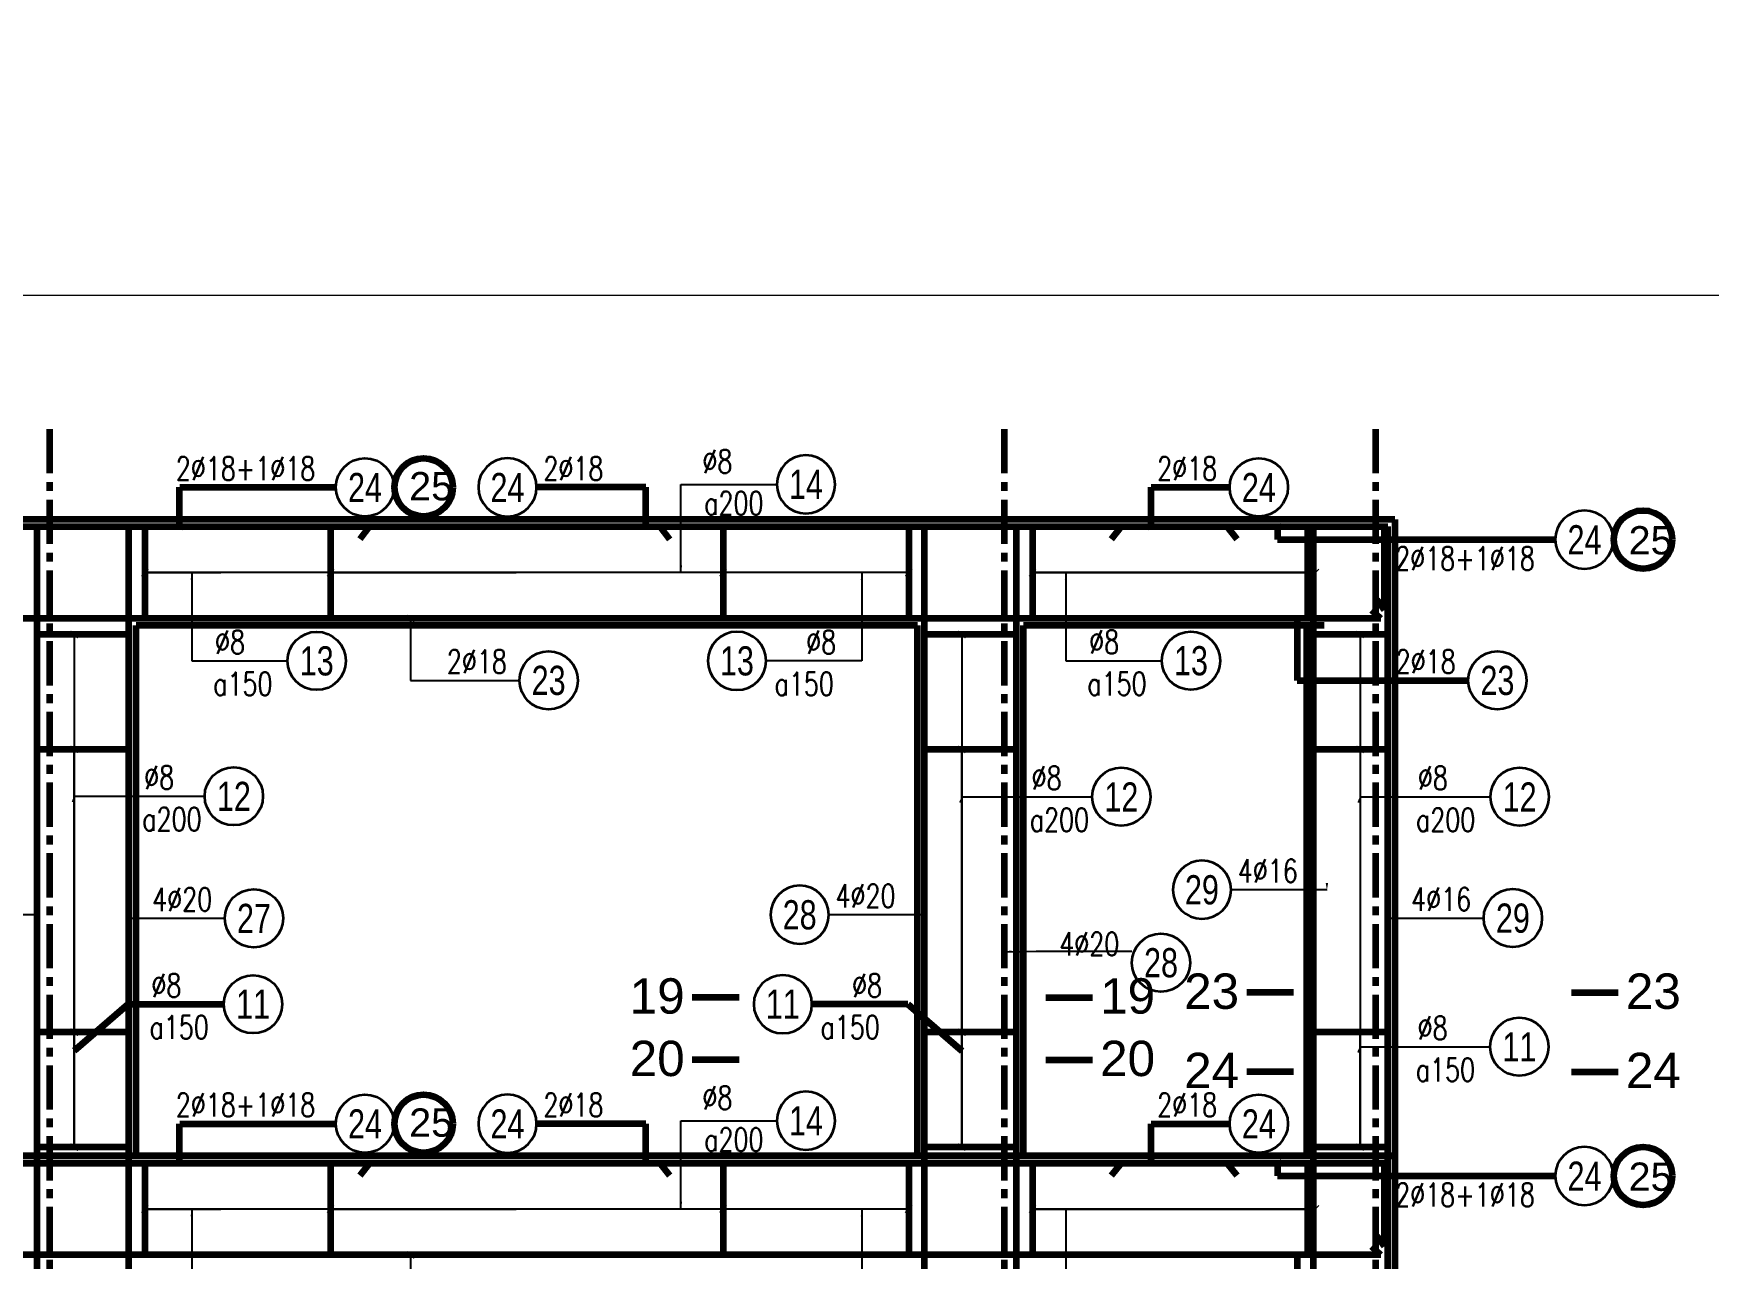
# Model space of a CAD drawing. Header units: millimetres. Extents: x 0 to 8478784, y 0 to 684185.
# Drawn here: x 3867676 to 3879518, y 381791 to 390453 of the extents above; entities that cross this region are included whole.
import ezdxf
from ezdxf.enums import TextEntityAlignment as Align

# ---------------------------------------------------------------- set-up
doc = ezdxf.new("R2010")
doc.units = ezdxf.units.MM
doc.header["$LTSCALE"] = 5000
doc.header["$MEASUREMENT"] = 0
doc.linetypes.add('CENTER', pattern=[2, 1.25, -0.25, 0.25, -0.25])
for name, color, linetype, lineweight in [('00-XMT.Axes', 22, 'CENTER', 15), ('00-XMT.Text', 4, 'Continuous', 20), ('02-XMT.Beams', 94, 'Continuous', 25), ('02-XMT.Beams-Text', 7, 'Continuous', 20), ('02-XMT.Reinforcement', 1, 'Continuous', 40), ('03-XMT.Stirrup', 3, 'Continuous', 25), ('net thay', 7, 'Continuous', 15), ('THEP', 1, 'Continuous', 35)]:
    doc.layers.add(name, color=color, linetype=linetype, lineweight=lineweight)
doc.styles.add('romans.shx', font='romans.shx', dxfattribs={"width": 0.75, "bigfont": 'vns.shx'})
doc.styles.add('S1', font='VHARIAL.TTF', dxfattribs={"height": 200})
doc.styles.add('VNARIALH', font='VHARIAL.TTF')
doc.styles.add('vnsimli 0.7', font='vnsimli.shx', dxfattribs={"width": 0.75})
doc.dimstyles.new('XMT 1-1-100', dxfattribs={"dimscale": 100, "dimtxt": 2.5, "dimasz": 1, "dimexe": 1, "dimexo": 0, "dimgap": 0.5, "dimtad": 1, "dimdec": 0, "dimzin": 0, "dimdsep": 46, "dimtxsty": 'vnsimli 0.7', "dimblk": 'ARCHTICK', "dimcen": 1.5, "dimdle": 1, "dimclrd": 8, "dimclre": 8, "dimclrt": 116, "dimadec": 0, "dimazin": 0, "dimtfac": 1, "dimtdec": 0, "dimtofl": 0, "dimtmove": 0, "dimatfit": 3, "dimfxl": 0.18, "dimtolj": 1, "dimtzin": 0, "dimarcsym": 0})

# ---------------------------------------------------------------- blocks, each defined once
blk = doc.blocks.new('_ArchTick')
at = {"color": 0, "linetype": 'ByBlock', "const_width": 0.15}
blk.add_lwpolyline([(-0.5, -0.5), (0.5, 0.5)], dxfattribs=at)
blk = doc.blocks.new('dk2')
at = {"color": 8}
blk.add_circle((312, 0), 312, dxfattribs=at)
at = {"layer": '00-XMT.Text', "color": 3, "style": 'romans.shx', "width": 0.75}
for tag, p in [('DK', (-678, 106)), ('KC', (-797, -372))]:
    blk.add_attdef(tag, p, '', height=250, dxfattribs=at)
at = {"layer": '00-XMT.Text', "color": 7, "style": 'VNARIALH', "width": 0.75}
blk.add_attdef('SH', text='', height=312, dxfattribs=at).set_placement((312, 0), align=Align.MIDDLE)

msp = doc.modelspace()

# ---------------------------------------------------------------- linework, layer by layer
at = {"layer": '00-XMT.Axes', "color": 8, "lineweight": 100, "ltscale": 0.05}
for p, q in [((3867789, 387655.8), (3867789, 351015.8)), ((3874539, 387655.8), (3874539, 351015.8)), ((3877164, 387655.8), (3877164, 351015.8))]:
    msp.add_line(p, q, dxfattribs=at)
at = {"layer": '02-XMT.Beams', "color": 2, "lineweight": 100}
for p, q in [((3877301.5, 387015.8), (3864276.5, 387015.8)), ((3873926.5, 387015.8), (3868401.5, 387015.8)), ((3876676.5, 387015.8), (3874676.5, 387015.8)), ((3877301.5, 387015.8), (3877301.5, 351015.8)), ((3868401.5, 382515.8), (3868401.5, 386265.8)), ((3873926.5, 386265.8), (3868401.5, 386265.8)), ((3868401.5, 382515.8), (3868401.5, 386265.8)), ((3873926.5, 386265.8), (3868401.5, 386265.8)), ((3868401.5, 382515.8), (3868401.5, 386265.8)), ((3873926.5, 386265.8), (3868401.5, 386265.8)), ((3873926.5, 382515.8), (3873926.5, 386265.8)), ((3873926.5, 382515.8), (3873926.5, 386265.8)), ((3873926.5, 382515.8), (3873926.5, 386265.8)), ((3874676.5, 382515.8), (3874676.5, 386265.8)), ((3876676.5, 386265.8), (3874676.5, 386265.8)), ((3874676.5, 382515.8), (3874676.5, 386265.8)), ((3876676.5, 386265.8), (3874676.5, 386265.8)), ((3874676.5, 382515.8), (3874676.5, 386265.8)), ((3876801.5, 386265.8), (3874676.5, 386265.8)), ((3876676.5, 386265.8), (3876676.5, 382515.8)), ((3876676.5, 386265.8), (3876676.5, 382515.8)), ((3876677.1, 386265.8), (3876677.1, 382515.8)), ((3868351.5, 385390.7), (3867701.5, 385390.7)), ((3874626.5, 385390.7), (3873976.5, 385390.7)), ((3877251.5, 385390.7), (3876726.5, 385390.7)), ((3868351.5, 383390.8), (3867701.5, 383390.8)), ((3874626.5, 383390.8), (3873976.5, 383390.8)), ((3877251.5, 383390.8), (3876726.5, 383390.8)), ((3877301.5, 382515.8), (3864276.5, 382515.8)), ((3877301.5, 382515.8), (3864276.5, 382515.8)), ((3868351.5, 382578.2), (3867701.5, 382578.2)), ((3873926.5, 382515.8), (3868401.5, 382515.8)), ((3873926.5, 382515.8), (3868401.5, 382515.8)), ((3874626.5, 382578.2), (3873976.5, 382578.2)), ((3876676.5, 382515.8), (3874676.5, 382515.8)), ((3876676.5, 382515.8), (3874676.5, 382515.8)), ((3877251.5, 382578.2), (3876726.5, 382578.2))]:
    msp.add_line(p, q, dxfattribs=at)
at = {"layer": '02-XMT.Beams', "color": 8, "lineweight": 100}
msp.add_line((3864276.5, 382515.8), (3877301.5, 382515.8), dxfattribs=at)
at = {"layer": '02-XMT.Beams', "linetype": 'Continuous', "lineweight": 15}
msp.add_lwpolyline([(3857991, 346603.5), (3857991, 388603.5), (3887691, 388603.5), (3887691, 346603.5)], close=True, dxfattribs=at)
at = {"layer": '02-XMT.Beams', "lineweight": 100}
for centre in [(3870434.3, 387244), (3879055.3, 386874.5), (3870434.3, 382744), (3879055.3, 382374.5)]:
    msp.add_circle(centre, 206.2, dxfattribs=at)
at = {"layer": '02-XMT.Beams-Text', "lineweight": 100}
for p, q in [((3868709.5, 386965.8), (3868709.5, 387244)), ((3868710.5, 387244), (3869814.1, 387244)), ((3872004.5, 387244), (3871233.4, 387244)), ((3872004.5, 386965.8), (3872004.5, 387244)), ((3875577.9, 386965.8), (3875577.9, 387244)), ((3875577.9, 387244), (3876132.9, 387244)), ((3876471, 386965.8), (3876471, 386874.5)), ((3876471, 386874.5), (3878435.1, 386874.5)), ((3876609, 386315.8), (3876609, 385878.9)), ((3876609, 385878.9), (3877819.6, 385878.9)), ((3876584.6, 383671.1), (3876253.4, 383671.1)), ((3878548.8, 383671.1), (3878880, 383671.1)), ((3868345.6, 383589), (3867964, 383259.5)), ((3868345.6, 383589), (3869022.9, 383589)), ((3872665, 383637.2), (3872333.8, 383637.2)), ((3873857.4, 383589), (3873180.1, 383589)), ((3873857.4, 383589), (3874239, 383259.5)), ((3874832.1, 383637.2), (3875163.4, 383637.2)), ((3872665, 383195.6), (3872333.8, 383195.6)), ((3874832.1, 383195.6), (3875163.4, 383195.6)), ((3876584.6, 383110.5), (3876253.4, 383110.5)), ((3878548.8, 383110.5), (3878880, 383110.5)), ((3868709.5, 382465.8), (3868709.5, 382744)), ((3868710.5, 382744), (3869814.1, 382744)), ((3872004.5, 382744), (3871233.4, 382744)), ((3872004.5, 382465.8), (3872004.5, 382744)), ((3875577.9, 382465.8), (3875577.9, 382744)), ((3875577.9, 382744), (3876132.9, 382744)), ((3876471, 382465.8), (3876471, 382374.5)), ((3876471, 382374.5), (3878435.1, 382374.5)), ((3876609, 381815.8), (3876609, 381378.9))]:
    msp.add_line(p, q, dxfattribs=at)
at = {"layer": '02-XMT.Reinforcement', "lineweight": 100}
for p, q in [((3864351.5, 386965.8), (3877251.5, 386965.8)), ((3864351.5, 386965.8), (3877251.5, 386965.8)), ((3864351.5, 386965.8), (3877251.5, 386965.8)), ((3867701.5, 351015.8), (3867701.5, 386965.8)), ((3868351.5, 351015.8), (3868351.5, 386965.8)), ((3870052.8, 386965.8), (3869982.8, 386877)), ((3872103.7, 386965.8), (3872173.7, 386877)), ((3873976.5, 351015.8), (3873976.5, 386965.8)), ((3874626.5, 351015.8), (3874626.5, 386965.8)), ((3875365.3, 386965.8), (3875295.3, 386877)), ((3876113.2, 386965.8), (3876183.2, 386877)), ((3876726.5, 351015.8), (3876726.5, 386965.8)), ((3877226.5, 386375.1), (3877226.5, 386965.8)), ((3877226.5, 386375.1), (3877226.5, 386965.8)), ((3877226.5, 386375.1), (3877226.5, 386965.8)), ((3877251.5, 351015.8), (3877251.5, 386965.8)), ((3877226.5, 386375.1), (3877175.2, 386448.9)), ((3877226.5, 386375.1), (3877175.2, 386448.9)), ((3877226.5, 386375.1), (3877175.2, 386448.9)), ((3877201.5, 386315.8), (3864376.5, 386315.8)), ((3877201.5, 386315.8), (3864376.5, 386315.8)), ((3877201.5, 386315.8), (3864376.5, 386315.8)), ((3877201.5, 386315.8), (3877138.4, 386374.5)), ((3877201.5, 386315.8), (3877138.4, 386374.5)), ((3877201.5, 386315.8), (3877138.4, 386374.5)), ((3864351.5, 382465.8), (3877251.5, 382465.8)), ((3864351.5, 382465.8), (3877251.5, 382465.8)), ((3864351.5, 382465.8), (3877251.5, 382465.8)), ((3870052.8, 382465.8), (3869982.8, 382377)), ((3872103.7, 382465.8), (3872173.7, 382377)), ((3875365.3, 382465.8), (3875295.3, 382377)), ((3876113.2, 382465.8), (3876183.2, 382377)), ((3877226.5, 381875.1), (3877226.5, 382465.8)), ((3877226.5, 381875.1), (3877226.5, 382465.8)), ((3877226.5, 381875.1), (3877226.5, 382465.8)), ((3877226.5, 381875.1), (3877175.2, 381948.9)), ((3877226.5, 381875.1), (3877175.2, 381948.9)), ((3877226.5, 381875.1), (3877175.2, 381948.9)), ((3877201.5, 381815.8), (3864376.5, 381815.8)), ((3877201.5, 381815.8), (3864376.5, 381815.8)), ((3877201.5, 381815.8), (3864376.5, 381815.8)), ((3877201.5, 381815.8), (3877138.4, 381874.5)), ((3877201.5, 381815.8), (3877138.4, 381874.5)), ((3877201.5, 381815.8), (3877138.4, 381874.5))]:
    msp.add_line(p, q, dxfattribs=at)
at = {"layer": '03-XMT.Stirrup', "lineweight": 100}
for p, q in [((3868464, 386965.8), (3868464, 386315.8)), ((3869776.5, 386965.8), (3869776.5, 386315.8)), ((3872551.5, 386965.8), (3872551.5, 386315.8)), ((3873864, 386965.8), (3873864, 386315.8)), ((3874739, 386965.8), (3874739, 386315.8)), ((3876684, 386965.8), (3876684, 386315.8)), ((3868351.5, 386203.2), (3867701.5, 386203.2)), ((3874626.5, 386203.2), (3873976.5, 386203.2)), ((3877251.5, 386203.2), (3876726.5, 386203.2)), ((3868464, 382465.8), (3868464, 381815.8)), ((3869776.5, 382465.8), (3869776.5, 381815.8)), ((3872551.5, 382465.8), (3872551.5, 381815.8)), ((3873864, 382465.8), (3873864, 381815.8)), ((3874739, 382465.8), (3874739, 381815.8)), ((3876684, 382465.8), (3876684, 381815.8))]:
    msp.add_line(p, q, dxfattribs=at)
at = {"layer": 'net thay', "linetype": 'CENTER', "lineweight": 15}
msp.add_circle((3911642, 421190.5), 262994, dxfattribs=at)

# ---------------------------------------------------------------- block references
at = {"layer": '02-XMT.Beams-Text', "lineweight": 100, "yscale": 46.875, "zscale": 46.875}
for p, xscale, rotation in [((3868709.5, 386965.8), 46.875, 270), ((3872004.5, 386965.8), 46.875, 270), ((3875577.9, 386965.8), -46.875, 90), ((3876471, 386965.8), -46.875, 270), ((3868709.5, 382465.8), 46.875, 270), ((3872004.5, 382465.8), 46.875, 270), ((3875577.9, 382465.8), -46.875, 90), ((3876471, 382465.8), -46.875, 270)]:
    msp.add_blockref('_ArchTick', p, dxfattribs=dict(at, xscale=xscale, rotation=rotation))
at = {"layer": 'THEP'}
ref = msp.add_blockref('dk2', (3869814.1, 387244), dxfattribs=dict(at, xscale=0.6599981253966689, yscale=0.6599981250183191, zscale=0.659998125))
ref.add_attrib('SH', '24', dxfattribs={"layer": '00-XMT.Text', "color": 7, "height": 206.25, "style": 'VNARIALH', "width": 0.75}).set_placement((3870020.3, 387244), align=Align.MIDDLE)
ref.add_attrib('DK', '2%%c18+1%%c18', (3868682.3, 387294.6), dxfattribs={"layer": '00-XMT.Text', "color": 3, "height": 165, "style": 'romans.shx', "width": 0.75})
ref = msp.add_blockref('dk2', (3871233.4, 387244), dxfattribs=dict(at, xscale=-0.6599981253966689, yscale=0.6599981250183191, zscale=0.659998125))
ref.add_attrib('SH', '24', dxfattribs={"layer": '00-XMT.Text', "color": 7, "height": 206.25, "style": 'VNARIALH', "width": 0.75}).set_placement((3871027.2, 387244), align=Align.MIDDLE)
ref.add_attrib('DK', '2%%c18', (3871280.9, 387294.6), dxfattribs={"layer": '00-XMT.Text', "color": 3, "height": 165, "style": 'romans.shx', "width": 0.75})
ref = msp.add_blockref('dk2', (3872931.1, 387264.8), dxfattribs=dict(at, xscale=-0.6599981253966689, yscale=0.659998125047423, zscale=0.659998125, rotation=180))
ref.add_attrib('SH', '14', dxfattribs={"layer": '00-XMT.Text', "color": 7, "height": 206.25, "style": 'VNARIALH', "width": 0.75}).set_placement((3873137.3, 387264.8), align=Align.MIDDLE)
ref.add_attrib('DK', 'a200', (3872418.1, 387049.1), dxfattribs={"layer": '00-XMT.Text', "color": 3, "height": 165, "style": 'romans.shx', "width": 0.75})
ref.add_attrib('KC', '%%c8', (3872405.2, 387345), dxfattribs={"layer": '00-XMT.Text', "color": 3, "height": 165, "style": 'romans.shx', "width": 0.75})
ref = msp.add_blockref('dk2', (3876132.9, 387244), dxfattribs=dict(at, xscale=0.6599981253966689, yscale=0.6599981250183191, zscale=0.659998125))
ref.add_attrib('SH', '24', dxfattribs={"layer": '00-XMT.Text', "color": 7, "height": 206.25, "style": 'VNARIALH', "width": 0.75}).set_placement((3876339.1, 387244), align=Align.MIDDLE)
ref.add_attrib('DK', '2%%c18', (3875619.9, 387294.6), dxfattribs={"layer": '00-XMT.Text', "color": 3, "height": 165, "style": 'romans.shx', "width": 0.75})
ref = msp.add_blockref('dk2', (3878435.1, 386874.5), dxfattribs=dict(at, xscale=-0.6599981253966689, yscale=0.659998125047423, zscale=0.659998125, rotation=180))
ref.add_attrib('SH', '24', dxfattribs={"layer": '00-XMT.Text', "color": 7, "height": 206.25, "style": 'VNARIALH', "width": 0.75}).set_placement((3878641.3, 386874.5), align=Align.MIDDLE)
ref.add_attrib('DK', '2%%c18+1%%c18', (3877303.3, 386658.9), dxfattribs={"layer": '00-XMT.Text', "color": 3, "height": 165, "style": 'romans.shx', "width": 0.75})
ref = msp.add_blockref('dk2', (3869472.6, 386016.8), dxfattribs=dict(at, xscale=0.6599981251638383, yscale=0.6599981250183191, zscale=0.659998125))
ref.add_attrib('SH', '13', dxfattribs={"layer": '00-XMT.Text', "color": 7, "height": 206.25, "style": 'VNARIALH', "width": 0.75}).set_placement((3869678.8, 386016.8), align=Align.MIDDLE)
ref.add_attrib('DK', '%%c8', (3868959.6, 386067.4), dxfattribs={"layer": '00-XMT.Text', "color": 3, "height": 165, "style": 'romans.shx', "width": 0.75})
ref.add_attrib('KC', 'a150', (3868946.7, 385771.5), dxfattribs={"layer": '00-XMT.Text', "color": 3, "height": 165, "style": 'romans.shx', "width": 0.75})
ref = msp.add_blockref('dk2', (3872855.4, 386016.8), dxfattribs=dict(at, xscale=-0.6599981253966689, yscale=0.6599981250183191, zscale=0.659998125))
ref.add_attrib('SH', '13', dxfattribs={"layer": '00-XMT.Text', "color": 7, "height": 206.25, "style": 'VNARIALH', "width": 0.75}).set_placement((3872649.2, 386016.8), align=Align.MIDDLE)
ref.add_attrib('DK', '%%c8', (3873138.6, 386067.4), dxfattribs={"layer": '00-XMT.Text', "color": 3, "height": 165, "style": 'romans.shx', "width": 0.75})
ref.add_attrib('KC', 'a150', (3872915.8, 385771.5), dxfattribs={"layer": '00-XMT.Text', "color": 3, "height": 165, "style": 'romans.shx', "width": 0.75})
ref = msp.add_blockref('dk2', (3875652.8, 386017.8), dxfattribs=dict(at, xscale=0.6599981251638383, yscale=0.6599981250183191, zscale=0.659998125))
ref.add_attrib('SH', '13', dxfattribs={"layer": '00-XMT.Text', "color": 7, "height": 206.25, "style": 'VNARIALH', "width": 0.75}).set_placement((3875859.1, 386017.8), align=Align.MIDDLE)
ref.add_attrib('DK', '%%c8', (3875139.8, 386068.4), dxfattribs={"layer": '00-XMT.Text', "color": 3, "height": 165, "style": 'romans.shx', "width": 0.75})
ref.add_attrib('KC', 'a150', (3875126.9, 385772.5), dxfattribs={"layer": '00-XMT.Text', "color": 3, "height": 165, "style": 'romans.shx', "width": 0.75})
ref = msp.add_blockref('dk2', (3871112, 385878.9), dxfattribs=dict(at, xscale=0.6599981251638383, yscale=0.6599981250183191, zscale=0.659998125))
ref.add_attrib('SH', '23', dxfattribs={"layer": '00-XMT.Text', "color": 7, "height": 206.25, "style": 'VNARIALH', "width": 0.75}).set_placement((3871318.2, 385878.9), align=Align.MIDDLE)
ref.add_attrib('DK', '2%%c18', (3870599, 385929.5), dxfattribs={"layer": '00-XMT.Text', "color": 3, "height": 165, "style": 'romans.shx', "width": 0.75})
ref = msp.add_blockref('dk2', (3877819.6, 385878.9), dxfattribs=dict(at, xscale=0.6599981251638383, yscale=0.6599981250183191, zscale=0.659998125))
ref.add_attrib('SH', '23', dxfattribs={"layer": '00-XMT.Text', "color": 7, "height": 206.25, "style": 'VNARIALH', "width": 0.75}).set_placement((3878025.8, 385878.9), align=Align.MIDDLE)
ref.add_attrib('DK', '2%%c18', (3877306.6, 385929.5), dxfattribs={"layer": '00-XMT.Text', "color": 3, "height": 165, "style": 'romans.shx', "width": 0.75})
ref = msp.add_blockref('dk2', (3868886.9, 385059.8), dxfattribs=dict(at, xscale=0.6599981251638383, yscale=0.6599981250183191, zscale=0.659998125))
ref.add_attrib('SH', '12', dxfattribs={"layer": '00-XMT.Text', "color": 7, "height": 206.25, "style": 'VNARIALH', "width": 0.75}).set_placement((3869093.1, 385059.8), align=Align.MIDDLE)
ref.add_attrib('DK', ' %%c8', (3868373.9, 385110.5), dxfattribs={"layer": '00-XMT.Text', "color": 3, "height": 165, "style": 'romans.shx', "width": 0.75})
ref.add_attrib('KC', ' a200', (3868361, 384814.6), dxfattribs={"layer": '00-XMT.Text', "color": 3, "height": 165, "style": 'romans.shx', "width": 0.75})
ref = msp.add_blockref('dk2', (3875160.8, 385055.7), dxfattribs=dict(at, xscale=0.6599981251638383, yscale=0.6599981250183191, zscale=0.659998125))
ref.add_attrib('SH', '12', dxfattribs={"layer": '00-XMT.Text', "color": 7, "height": 206.25, "style": 'VNARIALH', "width": 0.75}).set_placement((3875367, 385055.7), align=Align.MIDDLE)
ref.add_attrib('DK', ' %%c8', (3874647.8, 385106.4), dxfattribs={"layer": '00-XMT.Text', "color": 3, "height": 165, "style": 'romans.shx', "width": 0.75})
ref.add_attrib('KC', ' a200', (3874634.9, 384810.5), dxfattribs={"layer": '00-XMT.Text', "color": 3, "height": 165, "style": 'romans.shx', "width": 0.75})
ref = msp.add_blockref('dk2', (3877976.4, 385055.7), dxfattribs=dict(at, xscale=0.6599981251638383, yscale=0.6599981250037672, zscale=0.659998125))
ref.add_attrib('SH', '12', dxfattribs={"layer": '00-XMT.Text', "color": 7, "height": 206.25, "style": 'VNARIALH', "width": 0.75}).set_placement((3878182.7, 385055.7), align=Align.MIDDLE)
ref.add_attrib('DK', '%%c8', (3877463.4, 385106.4), dxfattribs={"layer": '00-XMT.Text', "color": 3, "height": 165, "style": 'romans.shx', "width": 0.75})
ref.add_attrib('KC', 'a200', (3877450.5, 384810.5), dxfattribs={"layer": '00-XMT.Text', "color": 3, "height": 165, "style": 'romans.shx', "width": 0.75})
ref = msp.add_blockref('dk2', (3876142.9, 384398.2), dxfattribs=dict(at, xscale=-0.6599981253966689, yscale=0.6599981250183191, zscale=0.659998125))
ref.add_attrib('SH', '29', dxfattribs={"layer": '00-XMT.Text', "color": 7, "height": 206.25, "style": 'VNARIALH', "width": 0.75}).set_placement((3875936.7, 384398.2), align=Align.MIDDLE)
ref.add_attrib('DK', '4%%c16', (3876190.4, 384448.9), dxfattribs={"layer": '00-XMT.Text', "color": 3, "height": 165, "style": 'romans.shx', "width": 0.75})
ref = msp.add_blockref('dk2', (3869028.8, 384197), dxfattribs=dict(at, xscale=0.6599981251638383, yscale=0.6599981250183191, zscale=0.659998125))
ref.add_attrib('SH', '27', dxfattribs={"layer": '00-XMT.Text', "color": 7, "height": 206.25, "style": 'VNARIALH', "width": 0.75}).set_placement((3869235.1, 384197), align=Align.MIDDLE)
ref.add_attrib('DK', '4%%c20', (3868515.8, 384247.6), dxfattribs={"layer": '00-XMT.Text', "color": 3, "height": 165, "style": 'romans.shx', "width": 0.75})
ref = msp.add_blockref('dk2', (3873299.2, 384221.4), dxfattribs=dict(at, xscale=-0.6599981253966689, yscale=0.6599981250183191, zscale=0.659998125))
ref.add_attrib('SH', '28', dxfattribs={"layer": '00-XMT.Text', "color": 7, "height": 206.25, "style": 'VNARIALH', "width": 0.75}).set_placement((3873092.9, 384221.4), align=Align.MIDDLE)
ref.add_attrib('DK', '4%%c20', (3873346.6, 384272), dxfattribs={"layer": '00-XMT.Text', "color": 3, "height": 165, "style": 'romans.shx', "width": 0.75})
ref = msp.add_blockref('dk2', (3877928.8, 384197.8), dxfattribs=dict(at, xscale=0.6599981253966689, yscale=0.6599981250183191, zscale=0.659998125))
ref.add_attrib('SH', '29', dxfattribs={"layer": '00-XMT.Text', "color": 7, "height": 206.25, "style": 'VNARIALH', "width": 0.75}).set_placement((3878135.1, 384197.8), align=Align.MIDDLE)
ref.add_attrib('DK', '4%%c16', (3877415.8, 384248.4), dxfattribs={"layer": '00-XMT.Text', "color": 3, "height": 165, "style": 'romans.shx', "width": 0.75})
ref = msp.add_blockref('dk2', (3875441.3, 383882.3), dxfattribs=dict(at, xscale=0.6599981251638383, yscale=0.6599981250183191, zscale=0.659998125))
ref.add_attrib('SH', '28', dxfattribs={"layer": '00-XMT.Text', "color": 7, "height": 206.25, "style": 'VNARIALH', "width": 0.75}).set_placement((3875647.6, 383882.3), align=Align.MIDDLE)
ref.add_attrib('DK', '4%%c20', (3874928.3, 383932.9), dxfattribs={"layer": '00-XMT.Text', "color": 3, "height": 165, "style": 'romans.shx', "width": 0.75})
ref = msp.add_blockref('dk2', (3869022.9, 383589), dxfattribs=dict(at, xscale=0.6599981251638383, yscale=0.6599981250183191, zscale=0.659998125))
ref.add_attrib('SH', '11', dxfattribs={"layer": '00-XMT.Text', "color": 7, "height": 206.25, "style": 'VNARIALH', "width": 0.75}).set_placement((3869229.2, 383589), align=Align.MIDDLE)
ref.add_attrib('DK', '%%c8', (3868509.9, 383639.7), dxfattribs={"layer": '00-XMT.Text', "color": 3, "height": 165, "style": 'romans.shx', "width": 0.75})
ref.add_attrib('KC', 'a150', (3868497, 383343.8), dxfattribs={"layer": '00-XMT.Text', "color": 3, "height": 165, "style": 'romans.shx', "width": 0.75})
ref = msp.add_blockref('dk2', (3873180.1, 383589), dxfattribs=dict(at, xscale=-0.6599981253966689, yscale=0.6599981250183191, zscale=0.659998125))
ref.add_attrib('SH', '11', dxfattribs={"layer": '00-XMT.Text', "color": 7, "height": 206.25, "style": 'VNARIALH', "width": 0.75}).set_placement((3872973.8, 383589), align=Align.MIDDLE)
ref.add_attrib('DK', '%%c8', (3873463.3, 383639.7), dxfattribs={"layer": '00-XMT.Text', "color": 3, "height": 165, "style": 'romans.shx', "width": 0.75})
ref.add_attrib('KC', 'a150', (3873240.5, 383343.8), dxfattribs={"layer": '00-XMT.Text', "color": 3, "height": 165, "style": 'romans.shx', "width": 0.75})
ref = msp.add_blockref('dk2', (3877974.5, 383288.1), dxfattribs=dict(at, xscale=0.6599981253966689, yscale=0.6599981250183191, zscale=0.659998125))
ref.add_attrib('SH', '11', dxfattribs={"layer": '00-XMT.Text', "color": 7, "height": 206.25, "style": 'VNARIALH', "width": 0.75}).set_placement((3878180.8, 383288.1), align=Align.MIDDLE)
ref.add_attrib('DK', '%%c8', (3877461.5, 383338.7), dxfattribs={"layer": '00-XMT.Text', "color": 3, "height": 165, "style": 'romans.shx', "width": 0.75})
ref.add_attrib('KC', 'a150', (3877448.6, 383042.9), dxfattribs={"layer": '00-XMT.Text', "color": 3, "height": 165, "style": 'romans.shx', "width": 0.75})
ref = msp.add_blockref('dk2', (3869814.1, 382744), dxfattribs=dict(at, xscale=0.6599981253966689, yscale=0.6599981250183191, zscale=0.659998125))
ref.add_attrib('SH', '24', dxfattribs={"layer": '00-XMT.Text', "color": 7, "height": 206.25, "style": 'VNARIALH', "width": 0.75}).set_placement((3870020.3, 382744), align=Align.MIDDLE)
ref.add_attrib('DK', '2%%c18+1%%c18', (3868682.3, 382794.6), dxfattribs={"layer": '00-XMT.Text', "color": 3, "height": 165, "style": 'romans.shx', "width": 0.75})
ref = msp.add_blockref('dk2', (3871233.4, 382744), dxfattribs=dict(at, xscale=-0.6599981253966689, yscale=0.6599981250183191, zscale=0.659998125))
ref.add_attrib('SH', '24', dxfattribs={"layer": '00-XMT.Text', "color": 7, "height": 206.25, "style": 'VNARIALH', "width": 0.75}).set_placement((3871027.2, 382744), align=Align.MIDDLE)
ref.add_attrib('DK', '2%%c18', (3871280.9, 382794.6), dxfattribs={"layer": '00-XMT.Text', "color": 3, "height": 165, "style": 'romans.shx', "width": 0.75})
ref = msp.add_blockref('dk2', (3872931.1, 382764.8), dxfattribs=dict(at, xscale=-0.6599981253966689, yscale=0.659998125047423, zscale=0.659998125, rotation=180))
ref.add_attrib('SH', '14', dxfattribs={"layer": '00-XMT.Text', "color": 7, "height": 206.25, "style": 'VNARIALH', "width": 0.75}).set_placement((3873137.3, 382764.8), align=Align.MIDDLE)
ref.add_attrib('DK', 'a200', (3872418.1, 382549.1), dxfattribs={"layer": '00-XMT.Text', "color": 3, "height": 165, "style": 'romans.shx', "width": 0.75})
ref.add_attrib('KC', '%%c8', (3872405.2, 382845), dxfattribs={"layer": '00-XMT.Text', "color": 3, "height": 165, "style": 'romans.shx', "width": 0.75})
ref = msp.add_blockref('dk2', (3876132.9, 382744), dxfattribs=dict(at, xscale=0.6599981253966689, yscale=0.6599981250183191, zscale=0.659998125))
ref.add_attrib('SH', '24', dxfattribs={"layer": '00-XMT.Text', "color": 7, "height": 206.25, "style": 'VNARIALH', "width": 0.75}).set_placement((3876339.1, 382744), align=Align.MIDDLE)
ref.add_attrib('DK', '2%%c18', (3875619.9, 382794.6), dxfattribs={"layer": '00-XMT.Text', "color": 3, "height": 165, "style": 'romans.shx', "width": 0.75})
ref = msp.add_blockref('dk2', (3878435.1, 382374.5), dxfattribs=dict(at, xscale=-0.6599981253966689, yscale=0.659998125047423, zscale=0.659998125, rotation=180))
ref.add_attrib('SH', '24', dxfattribs={"layer": '00-XMT.Text', "color": 7, "height": 206.25, "style": 'VNARIALH', "width": 0.75}).set_placement((3878641.3, 382374.5), align=Align.MIDDLE)
ref.add_attrib('DK', '2%%c18+1%%c18', (3877303.3, 382158.9), dxfattribs={"layer": '00-XMT.Text', "color": 3, "height": 165, "style": 'romans.shx', "width": 0.75})

# ---------------------------------------------------------------- texts
at = {"layer": '02-XMT.Beams', "lineweight": 100, "char_height": 200, "width": 165.5, "style": 'S1'}
for insert, attachment_point in [((3870332.3, 387352), 1), ((3878953.3, 386766.5), 7), ((3870332.3, 382852), 1), ((3878953.3, 382266.5), 7)]:
    msp.add_mtext('25', dxfattribs=dict(at, insert=insert, attachment_point=attachment_point))
at = {"layer": '02-XMT.Beams-Text', "lineweight": 100, "char_height": 250, "width": 351.25, "style": 'S1'}
for s, insert, attachment_point in [('23', (3876199.6, 383806.1), 3), ('23', (3878933.8, 383806.1), 1), ('19', (3872280, 383772.3), 3), ('19', (3875217.1, 383772.3), 1), ('20', (3872280, 383330.6), 3), ('20', (3875217.1, 383330.6), 1), ('24', (3876199.6, 383245.5), 3), ('24', (3878933.8, 383245.5), 1)]:
    msp.add_mtext(s, dxfattribs=dict(at, insert=insert, attachment_point=attachment_point))

# ---------------------------------------------------------------- leaders
at = {"layer": '02-XMT.Beams', "lineweight": 100}
for points, override in [([(3872253.8, 386641.8), (3872253.8, 387264.8), (3872931.1, 387264.8)], {"dimasz": 0.5, "dimgap": 0.5, "dimtad": 0}), ([(3868464, 386640.8), (3869001.5, 386640.8)], {"dimasz": 0.5, "dimtad": 0, "dimldrblk": 'ArchTick'}), ([(3869776.5, 386640.8), (3868464, 386640.8)], {"dimasz": 0.5, "dimtad": 0, "dimldrblk": 'ArchTick'}), ([(3868795.2, 386639.8), (3868795.2, 386016.8), (3869472.6, 386016.8)], {"dimasz": 0.5, "dimgap": 0.5, "dimtad": 0}), ([(3872551.5, 386640.8), (3869001.5, 386640.8)], {"dimasz": 0.5, "dimtad": 0, "dimldrblk": 'ArchTick'}), ([(3869776.5, 386640.8), (3870426.5, 386640.8), (3871089, 386640.8)], {"dimasz": 0.5, "dimtad": 0, "dimldrblk": 'ArchTick'}), ([(3873864, 386640.8), (3872551.5, 386640.8)], {"dimasz": 0.5, "dimtad": 0, "dimldrblk": 'ArchTick'}), ([(3873532.8, 386639.8), (3873532.8, 386016.8), (3872855.4, 386016.8)], {"dimasz": 0.5, "dimgap": 0.5, "dimtad": 0}), ([(3874739, 386640.8), (3876739, 386640.8)], {"dimasz": 0.5, "dimtad": 0, "dimldrblk": 'ArchTick'}), ([(3876739, 386640.8), (3874739, 386640.8)], {"dimasz": 0.5, "dimtad": 0, "dimldrblk": 'ArchTick'}), ([(3874975.5, 386640.8), (3874975.5, 386017.8), (3875652.8, 386017.8)], {"dimasz": 0.5, "dimgap": 0.5, "dimtad": 0}), ([(3870340.9, 386315.8), (3870340.9, 385878.9), (3871112, 385878.9)], {"dimasz": 0.5, "dimgap": 0.5, "dimtad": 0, "dimldrblk": 'ArchTick'}), ([(3867964, 386203.2), (3867964, 382578.2)], {"dimasz": 0.5, "dimtad": 0, "dimldrblk": 'ArchTick'}), ([(3874239, 386203.2), (3874239, 382578.2)], {"dimasz": 0.5, "dimtad": 0, "dimldrblk": 'ArchTick'}), ([(3877054.6, 386203.2), (3877054.6, 382578.2)], {"dimasz": 0.5, "dimtad": 0, "dimldrblk": 'ArchTick'}), ([(3867964, 385390.7), (3867964, 383390.8)], {"dimasz": 0.5, "dimtad": 0, "dimldrblk": 'ArchTick'}), ([(3867964, 383390.8), (3867964, 385390.7)], {"dimasz": 0.5, "dimtad": 0, "dimldrblk": 'ArchTick'}), ([(3874239, 385390.7), (3874239, 383390.8)], {"dimasz": 0.5, "dimtad": 0, "dimldrblk": 'ArchTick'}), ([(3874239, 383390.8), (3874239, 385390.7)], {"dimasz": 0.5, "dimtad": 0, "dimldrblk": 'ArchTick'}), ([(3877054.6, 385390.7), (3877054.6, 383390.8)], {"dimasz": 0.5, "dimtad": 0, "dimldrblk": 'ArchTick'}), ([(3867967, 385066.9), (3867965.1, 385059.8), (3868886.9, 385059.8)], {"dimasz": 0.5, "dimgap": 0.5, "dimtad": 0}), ([(3874240.9, 385062.8), (3874239, 385055.7), (3875160.8, 385055.7)], {"dimasz": 0.5, "dimgap": 0.5, "dimtad": 0}), ([(3877056.5, 385062.8), (3877054.6, 385055.7), (3877976.4, 385055.7)], {"dimasz": 0.5, "dimgap": 0.5, "dimtad": 0}), ([(3876820.2, 384395), (3876820.2, 384398.2), (3876142.9, 384398.2)], {"dimasz": 0.5, "dimgap": 0.5, "dimtad": 0}), ([(3867701.5, 384217), (3867701.5, 384220.3), (3867024.2, 384220.3)], {"dimasz": 0.5, "dimgap": 0.5, "dimtad": 0}), ([(3873976.5, 384218.1), (3873976.5, 384221.4), (3873299.2, 384221.4)], {"dimasz": 0.5, "dimgap": 0.5, "dimtad": 0}), ([(3868351.5, 384193.7), (3868351.5, 384197), (3869028.8, 384197)], {"dimasz": 0.5, "dimgap": 0.5, "dimtad": 0}), ([(3877251.5, 384194.5), (3877251.5, 384197.8), (3877928.8, 384197.8)], {"dimasz": 0.5, "dimgap": 0.5, "dimtad": 0}), ([(3874539, 383960.1), (3874764, 383963.4), (3875441.3, 383963.4)], {"dimasz": 0.5, "dimgap": 0.5, "dimtad": 0}), ([(3867964, 382578.2), (3867964, 383390.8)], {"dimasz": 0.5, "dimtad": 0, "dimldrblk": 'ArchTick'}), ([(3874239, 382578.2), (3874239, 383390.8)], {"dimasz": 0.5, "dimtad": 0, "dimldrblk": 'ArchTick'}), ([(3877054.6, 382578.2), (3877054.6, 383390.8)], {"dimasz": 0.5, "dimtad": 0, "dimldrblk": 'ArchTick'}), ([(3877054.6, 383295.1), (3877052.8, 383288.1), (3877974.5, 383288.1)], {"dimasz": 0.5, "dimgap": 0.5, "dimtad": 0}), ([(3872253.8, 382141.8), (3872253.8, 382764.8), (3872931.1, 382764.8)], {"dimasz": 0.5, "dimgap": 0.5, "dimtad": 0}), ([(3868464, 382140.8), (3869001.5, 382140.8)], {"dimasz": 0.5, "dimtad": 0, "dimldrblk": 'ArchTick'}), ([(3869776.5, 382140.8), (3868464, 382140.8)], {"dimasz": 0.5, "dimtad": 0, "dimldrblk": 'ArchTick'}), ([(3868795.2, 382139.8), (3868795.2, 381516.8), (3869472.6, 381516.8)], {"dimasz": 0.5, "dimgap": 0.5, "dimtad": 0}), ([(3872551.5, 382140.8), (3869001.5, 382140.8)], {"dimasz": 0.5, "dimtad": 0, "dimldrblk": 'ArchTick'}), ([(3869776.5, 382140.8), (3870426.5, 382140.8), (3871089, 382140.8)], {"dimasz": 0.5, "dimtad": 0, "dimldrblk": 'ArchTick'}), ([(3873864, 382140.8), (3872551.5, 382140.8)], {"dimasz": 0.5, "dimtad": 0, "dimldrblk": 'ArchTick'}), ([(3873532.8, 382139.8), (3873532.8, 381516.8), (3872855.4, 381516.8)], {"dimasz": 0.5, "dimgap": 0.5, "dimtad": 0}), ([(3874739, 382140.8), (3876739, 382140.8)], {"dimasz": 0.5, "dimtad": 0, "dimldrblk": 'ArchTick'}), ([(3876739, 382140.8), (3874739, 382140.8)], {"dimasz": 0.5, "dimtad": 0, "dimldrblk": 'ArchTick'}), ([(3874975.5, 382140.8), (3874975.5, 381517.8), (3875652.8, 381517.8)], {"dimasz": 0.5, "dimgap": 0.5, "dimtad": 0}), ([(3870340.9, 381815.8), (3870340.9, 381378.9), (3871112, 381378.9)], {"dimasz": 0.5, "dimgap": 0.5, "dimtad": 0, "dimldrblk": 'ArchTick'})]:
    msp.add_leader(points, dimstyle='XMT 1-1-100', override=override, dxfattribs=at)

doc.saveas('drawing.dxf')
